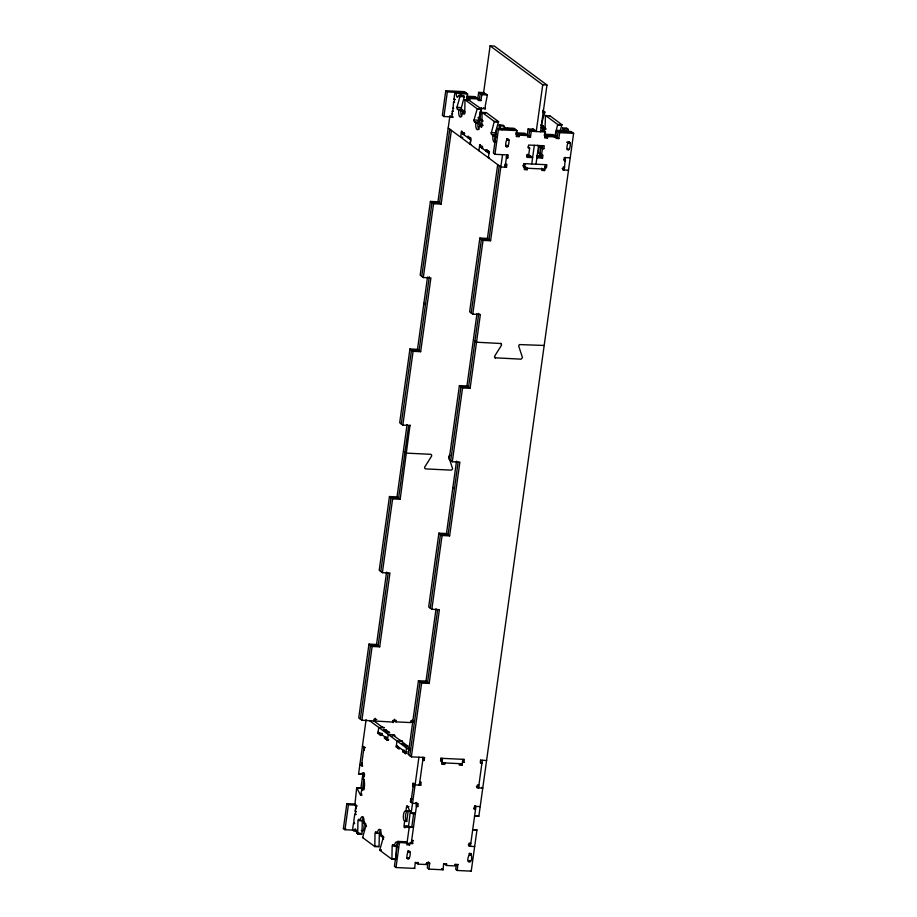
<?xml version="1.0" encoding="UTF-8"?>
<svg xmlns="http://www.w3.org/2000/svg" width="917" height="917" viewBox="0 0 917 917"><rect width="100%" height="100%" fill="white"/><g stroke="black" fill="none" stroke-linecap="round" stroke-linejoin="round"><path stroke-width="1.38" d="M354.191 823.248L353.492 823.214L352.529 830.091L353.802 830.962L354.271 830.298A3.06 1.123 -87.2 0 1 355.544 829.071A3.06 1.123 -87.2 0 1 356.255 831.765L357.733 833.943L357.928 820.532L358.455 819.408L360.083 819.511M379.329 833.129L379.076 846.804L374.824 846.597L375.019 833.186L375.431 832.132L376.463 832.132M396.167 859.458L391.914 859.252L392.167 845.577L392.751 844.717L394.425 845.933A5.342 1.96 -87.2 0 1 396.029 842.093A5.342 1.96 -87.2 0 1 397.886 843.755M396.224 857.945L396.373 846.047M468.048 98.864L468.255 97.385L469.836 98.555L469.63 100.033L464.988 99.747L464.747 113.421L464.162 114.293L462.477 113.078A5.353 1.96 -87.2 0 1 459.921 116.883A5.353 1.96 -87.2 0 1 458.798 110.349L457.125 109.089L456.872 107.598L460.105 96.136L458.832 95.265L458.11 96.594A3.06 1.123 -87.2 0 1 456.425 95.345L456.173 93.293L454.912 92.285L453.961 99.174L455.187 99.598M492.12 134.524L495.661 134.696L495.34 132.839L498.55 121.652L486.342 112.608L482.09 112.413L481.838 126.076L481.253 126.947L479.568 125.732A5.342 1.96 -87.2 0 1 477.012 129.538A5.342 1.96 -87.2 0 1 475.889 123.004L474.135 121.594L473.963 120.253L477.195 108.791L464.988 99.747M499.1 128.747L499.18 125.067L503.433 125.274L504.912 127.44A3.06 1.123 -87.2 0 0 505.095 129.148M562.522 130.718L562.58 128.116L566.844 128.323L568.104 129.331L568.357 131.383M407.045 858.335C409.521 862.003 410.77 853.051 410.059 851.904C407.549 848.294 406.46 857.452 407.045 858.335L406.678 857.865M508.866 139.946C506.39 136.278 505.152 145.23 505.852 146.376C508.362 149.987 509.451 140.828 508.866 139.946L507.296 138.776M570.145 142.892C567.669 139.235 566.419 148.187 567.13 149.322C569.64 152.933 570.729 143.774 570.145 142.892L568.574 141.722M469.217 100.4L481.459 108.997L478.227 121.055L483.133 125.423M374.858 846.276L378.412 846.334M469.195 854.953C473.676 856.421 469.871 852.111 469.195 854.953C464.449 864.399 473.504 864.479 471.327 855.057L469.664 853.28M549.719 116.001L545.489 115.462L544.996 129.801L541.133 127.429M544.182 345.457L519.4 344.574L518.667 345.961L522.461 357.538L521.131 359.166L495.203 357.813M566.844 128.323L563.256 128.598M374.824 846.597L362.616 837.565L365.849 826.102L365.596 824.612L363.923 823.34A5.342 1.96 -87.2 0 0 362.8 816.818A5.342 1.96 -87.2 0 0 360.243 820.612L358.662 819.443M391.914 859.252L379.707 850.219L382.939 838.757L382.687 837.267L381.013 835.995A5.342 1.96 -87.2 0 0 379.89 829.472A5.342 1.96 -87.2 0 0 377.334 833.266L375.752 832.097M410.358 810.88L408.409 827.57M482.09 112.413L494.297 121.445L491.088 133.79L492.979 135.659L495.111 135.762L496.75 136.977M357.733 833.943L361.986 834.149L362.307 820.222M353.24 830.126L344.964 829.736L343.382 828.567L346.844 803.613L354.409 803.98L355.991 805.149L355.475 806.788M410.025 425.179L400.179 499.249L397.027 496.911L389.45 496.544L379.214 570.328L382.378 572.667L389.943 573.033L379.707 646.817L376.543 644.479L368.978 644.112L358.742 717.885L361.894 720.223L393.657 722.126M451.37 130.352L441.134 204.124L437.971 201.786L430.405 201.419L420.169 275.203L423.322 277.542L430.898 277.908L420.662 351.692L417.499 349.354L409.933 348.987L399.686 422.771L402.85 425.11L410.415 425.465M466.787 99.896L467.613 93.992L464.449 91.654L445.765 90.749L442.349 115.347L443.931 116.516L453.204 116.963M344.964 829.736L348.426 804.782L346.844 803.613M360.312 719.054L370.56 645.281L378.125 645.648L388.166 573.285M380.796 571.497L391.032 497.713L398.597 498.08L408.65 425.683M401.268 423.941L411.504 350.156L419.08 350.523L429.316 276.739M421.74 276.372L431.987 202.588L439.552 202.955L449.788 129.182M443.931 116.516L447.336 91.918L445.765 90.749M361.894 720.223L372.13 646.451L368.978 644.112M382.378 572.667L392.614 498.882L389.45 496.544M402.85 425.11L413.086 351.326L409.933 348.987M423.322 277.542L433.558 203.757L430.405 201.419M354.89 804.725L356.679 787.68L360.931 787.886L362.295 790.488L363.831 779.599M364.198 773.982L358.581 773.982L366.112 719.639M376.543 644.479L386.584 572.116M397.027 496.911L407.068 424.548M417.499 349.354L427.54 276.957M437.971 201.786L449.915 115.714L452.734 117.307M355.819 814.158L354.753 814.113L353.893 820.257L354.008 823.604L354.719 823.638M356.392 811.579L355.154 811.155L355.532 808.45L356.243 808.485M361.493 765.535L364.049 747.091M452.024 117.273L452.287 111.221L452.998 111.255M452.287 111.221L452.815 111.61L453.548 102.119L454.614 102.177M355.991 814.537L355.28 814.502L355.681 811.545M355.418 805.115L356.472 805.894L356.06 808.84L355.532 808.45M362.731 765.959L362.02 765.924L361.894 762.589M362.467 745.922L364.576 747.481L364.164 750.438L363.636 750.049L364.347 750.083M454.477 99.563L454.075 102.509L453.548 102.119M360.92 787.967L363.006 772.974M356.679 787.68L360.576 795.199L361.825 789.64A5.342 1.96 -87.2 0 0 364.381 785.835A5.342 1.96 -87.2 0 0 363.258 779.301L363.636 773.111L358.696 774.04M364.209 776.871L364.588 774.143M364.519 785.605L363.946 789.743L361.825 789.64M373.723 720.796L373.93 719.318L376.772 719.455M460.357 96.491L460.747 93.66L459.451 92.697M374.858 720.647L375.191 718.286M361.275 830.515L363.648 830.63L364.209 824.532M379.202 732.683L378.996 734.162L377.942 733.382L378.767 727.479L384.441 727.754L381.965 726.906M462.191 131.36L461.492 131.326L460.666 137.229L462.798 137.332M365.734 823.695L365.528 825.174L366.319 825.758M381.839 734.15L381.128 734.116L380.922 735.583L379.879 734.804L380.074 733.336L382.446 733.451M464.128 132.793L463.417 132.759L463.211 134.226L463.922 134.26M464.266 135.005L464.472 133.538L463.417 132.759M386.401 737.52L385.69 737.486L385.484 738.964L384.429 738.185L384.636 736.706L386.057 736.775M468.828 138.387L469.034 136.908L467.979 136.129L467.773 137.607L468.839 137.665M388.12 740.432L386.366 739.618L386.573 738.139L387.283 738.174M470.616 137.596L469.905 137.561L469.699 139.04L470.41 139.075M387.421 740.397L388.235 734.494L393.909 734.758L394.963 735.537L393.542 735.468M470.994 144.278L470.134 144.244L470.96 138.341L469.905 137.561M470.134 144.244L470.753 139.82L461.285 132.805M478.651 92.342L477.826 98.245L480.989 100.583L481.803 94.68L478.651 92.342L484.325 92.617M466.673 96.216L475.189 96.629L478.353 98.967L478.147 100.446L480.989 100.583M479.408 99.414L480.221 93.511L485.907 93.786M393.003 722.619L393.336 720.258L396.167 720.395L395.961 721.874L410.633 722.573L410.839 721.106L413.682 721.243M394.597 719.226L394.39 720.705L395.961 721.874M392.293 736.168L392.499 734.7L401.268 741.188M480.199 111.438L479.304 117.823L477.883 117.754M480.038 118.362L481.517 107.69M540.491 131.75L546.979 85.017L494.355 46.056L490.102 45.85L483.614 92.583L487.305 95.311L485.276 105.742L485.391 109.077L483.546 107.713M397.439 746.186L397.233 747.664L396.19 746.885L397.004 740.982L402.689 741.257L400.213 740.409M478.915 150.732L479.729 144.829L480.439 144.863M399.376 747.619L399.17 749.097L398.116 748.318L398.322 746.839M482.365 146.296L481.654 146.261L481.448 147.74L482.159 147.775M482.502 148.52L482.709 147.041L481.654 146.261M401.99 744.18L402.15 743.102L404.03 743.286L407.824 746.094L405.841 746.002L402.116 743.297L404.248 743.4M403.938 751L403.732 752.467L402.678 751.688L402.884 750.221L404.305 750.289M486.927 149.677L486.216 149.643L486.01 151.11L487.431 151.179M409.601 748.146L406.472 747.997L405.658 753.9L404.603 753.121L404.81 751.642L407.171 751.757M488.853 151.099L488.142 151.064L487.947 152.543L488.658 152.577M411.767 722.436L412.1 720.074M502.539 154.675L490.595 240.747L487.443 238.409L479.866 238.053L469.63 311.826L472.782 314.164L480.359 314.531L470.123 388.315L466.959 385.977L459.394 385.61L449.158 459.394L452.31 461.732L459.887 462.099L449.639 535.872L446.487 533.534L438.911 533.167L428.675 606.951L431.838 609.289L439.403 609.656L429.167 683.44L426.015 681.102L418.439 680.735L408.203 754.519L411.355 756.857L424.605 757.488L424.204 760.445L422.783 760.376M405.589 841.772L397.886 841.405L394.425 866.359L396.006 867.528L414.69 868.422L415.252 862.324M409.784 755.688L420.02 681.904L427.586 682.271L437.627 609.908M430.256 608.12L440.492 534.336L448.069 534.703L458.11 462.306M450.728 460.563L460.976 386.779L468.541 387.146L478.777 313.362M471.212 312.995L481.448 239.222L489.013 239.578L499.261 165.805L500.831 166.974L506.516 167.249L506.918 164.292L505.508 164.223M515.492 129.446L496.808 128.552L493.392 153.139L494.974 154.308L508.224 154.95L507.812 157.896L506.39 157.827M396.006 867.528L399.468 842.574L397.886 841.405M411.355 756.857L421.602 683.073L418.439 680.735M431.838 609.289L442.074 535.505L438.911 533.167M452.31 461.732L462.546 387.948L459.394 385.61M472.782 314.164L483.03 240.392L479.866 238.053M494.974 154.308L498.378 129.71L496.808 128.552M415.344 813.035C408.34 818.09 407.228 795.933 406.048 810.995A5.342 1.96 -87.2 0 0 403.491 814.8A5.342 1.96 -87.2 0 0 404.615 821.323L403.973 826.618L405.039 827.65M426.015 681.102L436.056 608.739M446.487 533.534L456.528 461.136M466.959 385.977L477 313.614M487.443 238.409L497.679 164.636M404.615 821.323L406.747 821.426L408.18 811.098L406.048 810.995M404.775 842.471L404.878 841.737L406.988 843.296L412.661 843.571L412.81 840.419M416.375 806.49L417.797 806.559L418.209 803.601L412.535 803.326L410.426 801.767L410.839 798.822L411.55 798.856M413.808 786.706L412.581 786.282L412.982 783.324L413.693 783.359M410.954 802.157L413.51 783.714M409.567 843.239L409.624 844.912L406.781 844.775L409.291 826.641L404.328 827.615M411.194 812.943L418.931 757.213M411.779 827.123L413.67 813.494M416.627 802.432L416.226 805.39L417.797 806.559M422.897 757.304L422.622 759.276L424.204 760.445M505.21 164.109L504.935 166.08L506.516 167.249M411.24 843.502L416.788 803.533L415.733 802.753M423.184 757.419L419.356 785.09L418.828 784.7M505.095 167.181L506.803 154.881M412.982 783.324L415.092 784.883L420.765 785.158L421.178 782.212L419.757 782.144M516.145 132.839L515.939 134.318L519.091 136.656L519.297 135.177L516.145 132.839L524.662 133.252L527.814 135.59L527.607 137.069L530.45 137.206L531.264 131.303L528.112 128.965L527.286 134.868L530.45 137.206M508.362 128.907L507.055 127.944L513.921 128.277L517.073 130.615L516.26 136.518L519.091 136.656M517.509 135.487L517.715 134.008L526.232 134.421M426.611 862.874L426.669 864.548L418.152 864.135L418.083 862.461M440.561 760.434L440.894 758.072M428.124 862.037L427.311 867.941L428.892 869.11L443.083 869.797L443.645 863.699M442.59 758.359L441.765 764.262L444.596 764.4L444.802 762.921M525.109 163.685L524.283 169.588L527.115 169.725L527.321 168.247L525.739 167.077L525.544 168.556M528.868 136.037L529.694 130.134L535.368 130.409M428.892 869.11L429.706 863.206L428.388 862.232M528.077 146.892L529.659 148.061L528.765 154.457L527.355 154.388L526.943 157.334L532.617 157.609L529.464 155.271L526.622 155.133M531.734 164.005L534.324 145.31M490.102 45.85L542.726 84.811L536.239 131.544L532.559 128.816M535.986 164.212L538.588 145.516M536.881 157.816L542.555 158.091L542.967 155.133L541.546 155.065L538.394 152.726L539.276 146.342L540.698 146.399L543.85 148.737L544.262 145.792L528.65 145.035L528.238 147.992L529.659 148.061M542.555 158.091L539.402 155.752L539.677 153.781M542.543 145.608L542.279 147.568L540.858 147.499L539.964 153.896L541.385 153.964L540.973 156.922L536.72 156.715M541.546 155.065L542.428 148.669L539.276 146.342M544.526 134.214L544.331 135.682L547.483 138.02L547.69 136.553L544.526 134.214L553.054 134.616L556.206 136.954L556 138.433L558.843 138.57L559.657 132.667L556.504 130.329L555.679 136.232L558.843 138.57M542.302 129.652L545.466 131.979L544.641 137.882L547.483 138.02M545.902 136.851L546.108 135.384L554.625 135.785L554.418 137.263M459.474 763.632L459.268 765.099L462.111 765.236L462.936 759.333M541.993 168.957L541.787 170.424L544.629 170.562L545.455 164.67M454.992 864.238L455.05 865.912L446.533 865.499L446.476 863.837M462.512 762.291L463.933 762.359L464.346 759.402L441.157 758.29L440.745 761.236L442.166 761.305L440.596 760.136M545.03 167.616L546.452 167.685L546.864 164.728L523.676 163.616L523.263 166.562L524.684 166.63L523.114 165.461M456.368 864.513L455.703 869.305L457.285 870.474L471.235 871.15L476.966 829.908L474.398 830.366M557.261 137.401L558.086 131.498L572.036 132.174M457.285 870.474L457.835 864.376M474.651 846.551L468.977 846.288L469.114 843.136M480.348 762.061L481.929 763.219L480.508 763.162L480.519 759.918M563.955 159.512L565.537 160.681L564.115 160.613L564.264 157.472M482.342 760.273L478.502 787.944L476.393 786.385L478.754 786.499M474.467 815.832L478.857 816.21L573.618 133.343L570.431 131.635M462.753 95.804L464.369 96.342L461.171 108.676L464.896 111.92M481.448 109.1L477.195 108.791M542.646 110.407L544.87 112.057L541.626 123.508L541.89 125.01L543.552 126.271A5.342 1.96 -87.2 0 0 543.426 128.346M545.489 115.462L557.696 124.506L554.556 137.103M549.753 115.668L561.961 124.712L560.31 130.501M494.962 357.641L494.618 356.197L501.553 345.136L501.221 343.692M506.895 128.907L507.525 128.3L503.972 128.128M405.005 451.966L406.575 453.136L430.451 454.293A1.525 1.375 -53.5 0 1 431.62 456.07L424.686 467.131A1.525 1.375 -53.5 0 0 425.843 468.919L450.889 470.123A1.525 1.375 -53.5 0 0 452.528 468.472L448.734 456.895A1.525 1.375 -53.5 0 1 449.754 455.359M566.167 131.429L570.225 131.314M383.799 729.68L385.782 729.783L389.587 732.591L387.604 732.5L383.879 729.783L386 729.886M409.784 827.57L413.556 826.847L409.291 826.641M542.726 84.811L546.979 85.017M447.336 91.918L466.031 92.823M456.024 93.11L459.566 93.282M460.747 93.66L467.613 93.992M481.803 94.68L487.477 94.955M459.704 95.345L463.257 95.517M460.105 96.136L464.369 96.342M460.735 96.572L464.289 96.744M468.255 97.385L476.771 97.798M469.836 98.555L478.353 98.967M453.961 99.174L454.66 99.208M464.953 100.194L468.507 100.366M456.895 107.323L460.449 107.484M479.178 108.412L484.864 108.687M542.497 111.943L544.87 112.057M477.826 109.226L481.379 109.398M542.658 112.355L544.079 112.424M452.689 108.275L453.755 108.321M457.927 109.215L461.48 109.387M458.798 110.349L460.93 110.453L464.61 113.181L462.477 113.078M482.044 112.848L485.597 113.02M546.165 115.932L547.587 116.001M451.909 113.926L452.62 113.96M478.743 119.68L481.574 119.818M473.986 119.978L477.539 120.15M478.892 120.78L483.156 120.987L480.004 118.648M494.297 121.445L498.55 121.652M557.696 124.506L561.961 124.712M494.928 121.892L498.47 122.053M557.616 124.907L561.17 125.079M475.017 121.869L478.571 122.041M540.56 125.033L541.271 125.067M475.889 123.004L478.021 123.107L481.7 125.835L479.568 125.732M543.552 126.271L541.431 126.168L546.177 128.942M501.267 125.606L502.688 125.675M499.18 125.067L503.834 126.053M564.402 128.976L567.955 129.148M528.112 128.965L533.786 129.24M556.504 130.329L566.202 130.799L567.508 131.761M481.15 126.901L481.861 126.936M541.041 130.684L543.884 130.81M498.378 129.71L517.073 130.615M531.264 131.303L545.466 131.979M559.657 132.667L573.618 133.343M491.088 132.633L494.63 132.805M555.198 135.716L555.908 135.75M552.848 136.094L555.679 136.232M519.297 135.177L527.814 135.59M547.69 136.553L556.206 136.954M464.701 133.699L462.328 133.584L462.535 132.105L461.492 131.326M569.251 141.94L568.54 141.906L570.122 143.075L566.947 142.192M506.723 140.026L508.843 140.118L506.746 138.559M505.863 146.17L507.995 146.273L506.814 145.39L507.995 146.273M567.142 149.127L569.274 149.23M542.428 148.669L543.85 148.737M481.287 147.121L479.729 144.829M538.394 152.726L539.804 152.795M489.437 152.004L487.065 151.89L487.271 150.422L486.216 149.643M536.56 155.615L539.402 155.752M564.528 157.667L569.893 157.701M526.782 156.234L531.046 156.44M489.231 157.793L488.383 157.747L489.197 151.844L488.142 151.064M564.654 167.077L563.233 167.009L562.82 169.954L568.494 170.23M524.49 168.109L544.836 169.095M433.558 203.757L441.134 204.124M483.03 240.392L490.595 240.747M413.086 351.326L420.662 351.692M462.546 387.948L470.123 388.315M392.614 498.882L400.179 499.249M442.074 535.505L449.639 535.872M372.13 646.451L379.707 646.817M421.602 683.073L429.167 683.44M392.843 720.624L395.571 720.762M410.575 721.484L413.303 721.61M387.387 732.385L389.507 732.488M377.942 733.382L378.652 733.417M379.879 734.804L382.24 734.918M384.429 738.185L386.802 738.3M386.366 739.618L388.728 739.732M405.623 745.888L407.756 745.991M396.19 746.885L396.901 746.919M398.116 748.318L398.826 748.352M364.576 747.481L365.287 747.515M402.678 751.688L403.388 751.722M404.603 753.121L406.976 753.235M480.921 760.204L486.595 760.48M441.971 762.784L462.317 763.769M363.545 773.02L364.255 773.054M363.258 779.301L364.324 779.358M478.903 784.986L477.493 784.918L477.081 787.875L482.755 788.15L481.7 787.371M412.581 786.282L413.292 786.316M356.816 787.852L360.37 788.024M361.206 794.065L361.917 794.099M361.183 795.188L361.894 795.222M412.077 799.246L410.839 798.822M410.426 801.767L411.137 801.802M480.199 806.593L474.513 806.318L474.112 809.264L475.533 809.333L473.951 808.164M406.667 806.57L409.028 806.685M354.363 804.335L355.429 804.381M348.426 804.782L355.991 805.149M356.472 805.894L357.183 805.928M411.057 812.771L414.599 812.943M475.166 815.866L478.857 816.21M355.154 811.155L355.865 811.19M358.639 820.566L362.364 820.715L364.828 822.538M363.923 823.34L364.989 823.397M404.718 825.781L408.26 825.953M476.966 829.908L472.702 829.702M365.826 826.377L366.536 826.412M343.382 828.567L345.743 828.681M354.352 830.951L356.713 831.066M375.729 833.221L379.466 833.37L382.332 835.49M356.621 833.117L360.163 833.289M357.768 833.507L361.309 833.679M381.013 835.995L383.146 836.098M383.306 837.198L384.017 837.232M362.616 837.565L363.327 837.599M382.916 839.032L383.627 839.066M411.653 840.545L413.074 840.614M469.378 843.331L470.799 843.399M399.468 842.574L407.033 842.941L405.452 841.772M392.843 844.763L393.553 844.798M392.831 845.875L396.557 846.036L397.783 846.941M468.988 853.486L471.349 853.601M469.745 853.887L470.455 853.922M380.498 849.841L381.208 849.876M379.707 850.219L381.128 850.288M407.068 858.152L409.2 858.255L408.673 857.865M468.346 861.109L470.077 860.914M391.949 858.816L395.502 858.988M415.516 862.519L418.347 862.656M426.863 863.069L429.706 863.206M443.908 863.894L446.739 864.032M455.256 864.433L458.099 864.571M500.969 343.52L476.519 342.201L474.937 341.032M459.165 92.491L460.643 94.669A3.06 1.123 -87.2 0 0 460.678 95.551M562.58 128.116L564.058 130.294A3.06 1.123 -87.2 0 0 564.093 131.177M567.233 142.204L568.024 142.788M565.422 157.346L564.242 170.023L562.167 168.487M537.431 145.299L539.654 146.938M466.466 97.695L469.63 100.033M504.373 128.907L503.101 128.036L502.378 129.377A3.06 1.123 -87.2 0 1 502.046 129.847M544.87 166.516L546.452 167.685M541.466 168.224L544.629 170.562M523.962 167.387L527.115 169.725M506.23 156.727L507.812 157.896M479.522 146.307L488.99 153.322M448.218 128.013L500.831 166.974M500.774 343.371L501.404 343.921M423.895 303.24L425.477 304.41M494.446 356.988L495.489 357.939M452.883 487.42L454.465 488.589M411.24 721.06L413.074 722.424M462.363 761.19L463.933 762.359M460.529 764.067L462.111 765.236M443.026 763.231L444.596 764.4M373.678 720.762L383.019 727.685M369.425 720.556L409.59 750.301M378.148 731.904L387.616 738.919M396.396 745.406L405.864 752.421M474.891 805.607L475.934 806.387L470.398 846.357L468.289 844.798M419.195 783.989L420.765 785.158M359.911 764.365L362.02 765.924M469.263 860.513L470.444 861.395M470.444 870.565L471.235 871.15M444.963 864.33L446.533 865.499M411.091 842.402L412.661 843.571M408.042 843.743L409.624 844.912M441.501 868.628L443.083 869.797M407.95 850.552L410.048 852.111L407.526 851.71M425.878 863.963L426.669 864.548M416.57 862.966L418.152 864.135M408.386 857.853L409.177 858.438M414.06 867.952L414.69 868.422M500.292 125.881L500.693 128.128A3.06 1.123 -87.2 0 0 500.831 128.942M545.111 128.896A5.342 1.96 -87.2 0 1 544.962 129.721M362.364 820.715A5.342 1.96 -87.2 0 1 363.487 817.356M379.466 833.37A5.342 1.96 -87.2 0 1 380.899 829.667M396.557 846.036A5.342 1.96 -87.2 0 1 397.989 842.322M406.747 821.426A5.342 1.96 -87.2 0 1 405.623 814.904A5.342 1.96 -87.2 0 1 408.18 811.098M495.616 141.642A5.342 1.96 -87.2 0 1 493.461 141.275A5.342 1.96 -87.2 0 1 492.979 135.659M495.558 141.31A5.342 1.96 -87.2 0 1 495.111 135.762M461.618 116.493A5.342 1.96 -87.2 0 1 460.93 110.453M478.995 129.503A5.342 1.96 -87.2 0 1 478.021 123.107"/></g></svg>
